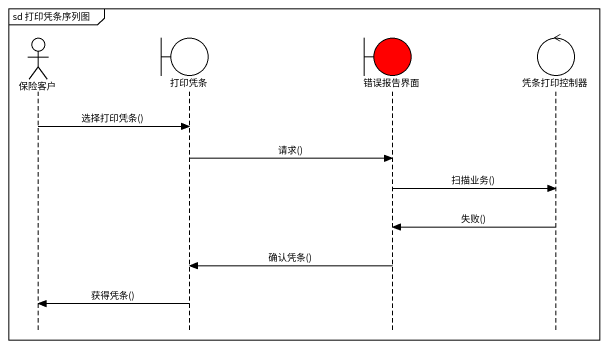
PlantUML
@startuml
mainframe sd 打印凭条序列图
hide footbox
actor 保险客户
boundary 打印凭条
boundary 错误报告界面 #FF0000
control 凭条打印控制器

保险客户 -> 打印凭条 : 选择打印凭条()
打印凭条 -> 错误报告界面 : 请求()
错误报告界面 -> 凭条打印控制器 : 扫描业务()
凭条打印控制器 -> 错误报告界面 : 失败()
错误报告界面 -> 打印凭条 : 确认凭条()
打印凭条 -> 保险客户 : 获得凭条()
@enduml
